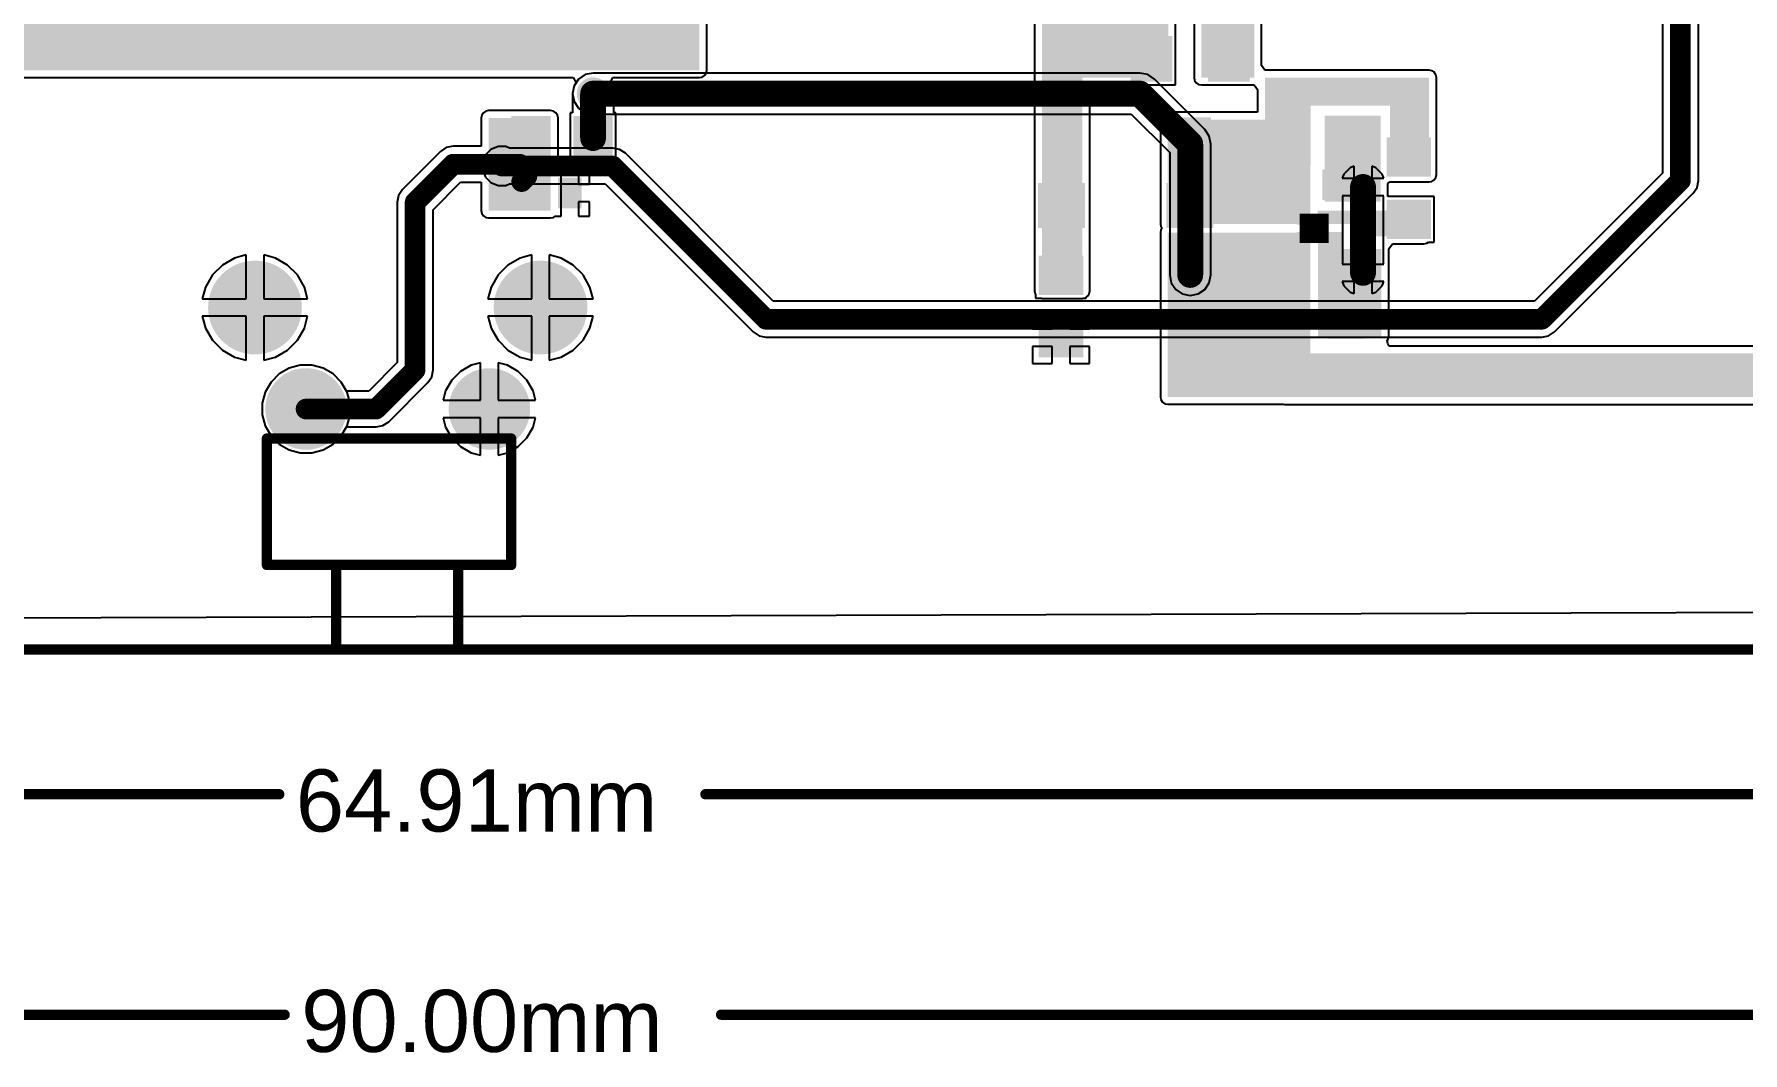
# Model space of a CAD drawing. Header units: millimetres. Extents: x -0.2 to 3.71, y -0.88 to 2.79.
# Drawn here: x 1.106 to 2.757, y -0.882 to 0.102 of the extents above; entities that cross this region are included whole.
import ezdxf

# ---------------------------------------------------------------- set-up
doc = ezdxf.new("R2010")
doc.units = ezdxf.units.MM
doc.header["$MEASUREMENT"] = 0
for name, color, linetype in [('BottomLayer', 5, 'Continuous'), ('BottomPaste', 16, 'Continuous'), ('BottomSolder', 6, 'Continuous'), ('Mechanical1', 6, 'Continuous'), ('Mechanical2', 216, 'Continuous'), ('MultiLayer', 9, 'Continuous'), ('PadHoleLayer', 156, 'Continuous'), ('TopLayer', 1, 'Continuous'), ('TopSolder', 216, 'Continuous'), ('ViaHoleLayer', 16, 'Continuous')]:
    doc.layers.add(name, color=color, linetype=linetype)
doc.styles.add('Arial', font='', dxfattribs={"height": 0.2})
doc.styles.get('Arial').set_extended_font_data('Arial')

# ---------------------------------------------------------------- blocks, each defined once
blk = doc.blocks.new('1825027_8_B_2')
at = {"layer": 'BottomLayer'}
h = blk.add_hatch(color=5, dxfattribs=at)
edge = h.paths.add_edge_path()
edge.add_arc((-0.0886, 0.049), 0.0354, 0, 360)
h = blk.add_hatch(color=5, dxfattribs=at)
edge = h.paths.add_edge_path()
edge.add_arc((0.0886, 0.049), 0.0354, 0, 360)
h = blk.add_hatch(color=5, dxfattribs=at)
edge = h.paths.add_edge_path()
edge.add_arc((-0.138, -0.049), 0.0413, 0, 360)
h = blk.add_hatch(color=5, dxfattribs=at)
edge = h.paths.add_edge_path()
edge.add_arc((0.138, -0.049), 0.0413, 0, 360)
at = {"layer": 'BottomSolder'}
h = blk.add_hatch(color=6, dxfattribs=at)
edge = h.paths.add_edge_path()
edge.add_arc((-0.0886, 0.049), 0.0394, 0, 360)
h = blk.add_hatch(color=6, dxfattribs=at)
edge = h.paths.add_edge_path()
edge.add_arc((0.0886, 0.049), 0.0394, 0, 360)
h = blk.add_hatch(color=6, dxfattribs=at)
edge = h.paths.add_edge_path()
edge.add_arc((-0.138, -0.049), 0.0453, 0, 360)
h = blk.add_hatch(color=6, dxfattribs=at)
edge = h.paths.add_edge_path()
edge.add_arc((0.138, -0.049), 0.0453, 0, 360)
at = {"layer": 'MultiLayer'}
h = blk.add_hatch(color=9, dxfattribs=at)
edge = h.paths.add_edge_path()
edge.add_arc((-0.0886, 0.049), 0.0354, 0, 360)
h = blk.add_hatch(color=9, dxfattribs=at)
edge = h.paths.add_edge_path()
edge.add_arc((0.0886, 0.049), 0.0354, 0, 360)
h = blk.add_hatch(color=9, dxfattribs=at)
edge = h.paths.add_edge_path()
edge.add_arc((-0.138, -0.049), 0.0413, 0, 360)
h = blk.add_hatch(color=9, dxfattribs=at)
edge = h.paths.add_edge_path()
edge.add_arc((0.138, -0.049), 0.0413, 0, 360)
at = {"layer": 'PadHoleLayer'}
h = blk.add_hatch(color=156, dxfattribs=at)
edge = h.paths.add_edge_path()
edge.add_arc((-0.0886, 0.049), 0.0217, 0, 360)
h = blk.add_hatch(color=156, dxfattribs=at)
edge = h.paths.add_edge_path()
edge.add_arc((0.0886, 0.049), 0.0217, 0, 360)
h = blk.add_hatch(color=156, dxfattribs=at)
edge = h.paths.add_edge_path()
edge.add_arc((-0.138, -0.049), 0.0256, 0, 360)
h = blk.add_hatch(color=156, dxfattribs=at)
edge = h.paths.add_edge_path()
edge.add_arc((0.138, -0.049), 0.0256, 0, 360)
at = {"layer": 'TopLayer'}
h = blk.add_hatch(color=1, dxfattribs=at)
edge = h.paths.add_edge_path()
edge.add_arc((-0.0886, 0.049), 0.0354, 0, 360)
h = blk.add_hatch(color=1, dxfattribs=at)
edge = h.paths.add_edge_path()
edge.add_arc((0.0886, 0.049), 0.0354, 0, 360)
h = blk.add_hatch(color=1, dxfattribs=at)
edge = h.paths.add_edge_path()
edge.add_arc((-0.138, -0.049), 0.0413, 0, 360)
h = blk.add_hatch(color=1, dxfattribs=at)
edge = h.paths.add_edge_path()
edge.add_arc((0.138, -0.049), 0.0413, 0, 360)
at = {"layer": 'TopSolder'}
h = blk.add_hatch(color=216, dxfattribs=at)
edge = h.paths.add_edge_path()
edge.add_arc((-0.0886, 0.049), 0.0394, 0, 360)
h = blk.add_hatch(color=216, dxfattribs=at)
edge = h.paths.add_edge_path()
edge.add_arc((0.0886, 0.049), 0.0394, 0, 360)
h = blk.add_hatch(color=216, dxfattribs=at)
edge = h.paths.add_edge_path()
edge.add_arc((-0.138, -0.049), 0.0453, 0, 360)
h = blk.add_hatch(color=216, dxfattribs=at)
edge = h.paths.add_edge_path()
edge.add_arc((0.138, -0.049), 0.0453, 0, 360)
blk = doc.blocks.new('C___0402_B_3')
at = {"layer": 'BottomLayer'}
for points in [[(-0.0095, 0.0125), (-0.0095, -0.0125), (-0.0275, -0.0125), (-0.0275, 0.0125)], [(0.0275, 0.0125), (0.0275, -0.0125), (0.0095, -0.0125), (0.0095, 0.0125)]]:
    blk.add_hatch(color=5, dxfattribs=at).paths.add_polyline_path(points)
at = {"layer": 'BottomPaste'}
for points in [[(-0.0095, 0.0125), (-0.0095, -0.0125), (-0.0275, -0.0125), (-0.0275, 0.0125)], [(0.0275, 0.0125), (0.0275, -0.0125), (0.0095, -0.0125), (0.0095, 0.0125)]]:
    blk.add_hatch(color=16, dxfattribs=at).paths.add_polyline_path(points)
at = {"layer": 'BottomSolder'}
for points in [[(-0.0071, 0.0149), (-0.0071, -0.0149), (-0.0299, -0.0149), (-0.0299, 0.0149)], [(0.0299, 0.0149), (0.0299, -0.0149), (0.0071, -0.0149), (0.0071, 0.0149)]]:
    blk.add_hatch(color=6, dxfattribs=at).paths.add_polyline_path(points)
blk = doc.blocks.new('4_WCSP__0_63_0_63__B_10')
at = {"layer": 'BottomLayer'}
for points in [[(-0.0108, 0.0094), (-0.0043, 0.0094), (-0.0043, 0.003), (-0.0108, 0.003)], [(0.003, 0.0094), (0.0094, 0.0094), (0.0094, 0.003), (0.003, 0.003)], [(-0.0108, -0.0043), (-0.0043, -0.0043), (-0.0043, -0.0108), (-0.0108, -0.0108)], [(0.003, -0.0043), (0.0094, -0.0043), (0.0094, -0.0108), (0.003, -0.0108)]]:
    blk.add_hatch(color=5, dxfattribs=at).paths.add_polyline_path(points)
at = {"layer": 'BottomPaste'}
for points in [[(-0.0108, 0.0094), (-0.0043, 0.0094), (-0.0043, 0.003), (-0.0108, 0.003)], [(0.003, 0.0094), (0.0094, 0.0094), (0.0094, 0.003), (0.003, 0.003)], [(-0.0108, -0.0043), (-0.0043, -0.0043), (-0.0043, -0.0108), (-0.0108, -0.0108)], [(0.003, -0.0043), (0.0094, -0.0043), (0.0094, -0.0108), (0.003, -0.0108)]]:
    blk.add_hatch(color=16, dxfattribs=at).paths.add_polyline_path(points)
at = {"layer": 'BottomSolder'}
for points in [[(-0.0148, 0.0134), (-0.0003, 0.0134), (-0.0003, -0.001), (-0.0148, -0.001)], [(-0.001, 0.0134), (0.0134, 0.0134), (0.0134, -0.001), (-0.001, -0.001)], [(-0.0148, -0.0003), (-0.0003, -0.0003), (-0.0003, -0.0148), (-0.0148, -0.0148)], [(-0.001, -0.0003), (0.0134, -0.0003), (0.0134, -0.0148), (-0.001, -0.0148)]]:
    blk.add_hatch(color=6, dxfattribs=at).paths.add_polyline_path(points)
blk = doc.blocks.new('RES_0603_B_15')
at = {"layer": 'BottomLayer'}
for points in [[(-0.045, -0.0175), (-0.045, 0.0175), (-0.015, 0.0175), (-0.015, -0.0175)], [(0.015, -0.0175), (0.015, 0.0175), (0.045, 0.0175), (0.045, -0.0175)]]:
    blk.add_hatch(color=5, dxfattribs=at).paths.add_polyline_path(points)
at = {"layer": 'BottomPaste'}
for points in [[(-0.045, -0.0175), (-0.045, 0.0175), (-0.015, 0.0175), (-0.015, -0.0175)], [(0.015, -0.0175), (0.015, 0.0175), (0.045, 0.0175), (0.045, -0.0175)]]:
    blk.add_hatch(color=16, dxfattribs=at).paths.add_polyline_path(points)
at = {"layer": 'BottomSolder'}
for points in [[(-0.049, -0.0215), (-0.049, 0.0215), (-0.011, 0.0215), (-0.011, -0.0215)], [(0.011, -0.0215), (0.011, 0.0215), (0.049, 0.0215), (0.049, -0.0215)]]:
    blk.add_hatch(color=6, dxfattribs=at).paths.add_polyline_path(points)
blk = doc.blocks.new('R___0603_B_16')
at = {"layer": 'BottomLayer'}
for points in [[(-0.045, -0.0175), (-0.045, 0.0175), (-0.015, 0.0175), (-0.015, -0.0175)], [(0.015, -0.0175), (0.015, 0.0175), (0.045, 0.0175), (0.045, -0.0175)]]:
    blk.add_hatch(color=5, dxfattribs=at).paths.add_polyline_path(points)
at = {"layer": 'BottomPaste'}
for points in [[(-0.045, -0.0175), (-0.045, 0.0175), (-0.015, 0.0175), (-0.015, -0.0175)], [(0.015, -0.0175), (0.015, 0.0175), (0.045, 0.0175), (0.045, -0.0175)]]:
    blk.add_hatch(color=16, dxfattribs=at).paths.add_polyline_path(points)
at = {"layer": 'BottomSolder'}
for points in [[(-0.049, -0.0215), (-0.049, 0.0215), (-0.011, 0.0215), (-0.011, -0.0215)], [(0.011, -0.0215), (0.011, 0.0215), (0.049, 0.0215), (0.049, -0.0215)]]:
    blk.add_hatch(color=6, dxfattribs=at).paths.add_polyline_path(points)
blk = doc.blocks.new('R___0603_B_20')
at = {"layer": 'BottomLayer'}
for points in [[(-0.045, -0.0175), (-0.045, 0.0175), (-0.015, 0.0175), (-0.015, -0.0175)], [(0.015, -0.0175), (0.015, 0.0175), (0.045, 0.0175), (0.045, -0.0175)]]:
    blk.add_hatch(color=5, dxfattribs=at).paths.add_polyline_path(points)
at = {"layer": 'BottomPaste'}
for points in [[(-0.045, -0.0175), (-0.045, 0.0175), (-0.015, 0.0175), (-0.015, -0.0175)], [(0.015, -0.0175), (0.015, 0.0175), (0.045, 0.0175), (0.045, -0.0175)]]:
    blk.add_hatch(color=16, dxfattribs=at).paths.add_polyline_path(points)
at = {"layer": 'BottomSolder'}
for points in [[(-0.049, -0.0215), (-0.049, 0.0215), (-0.011, 0.0215), (-0.011, -0.0215)], [(0.011, -0.0215), (0.011, 0.0215), (0.049, 0.0215), (0.049, -0.0215)]]:
    blk.add_hatch(color=6, dxfattribs=at).paths.add_polyline_path(points)
blk = doc.blocks.new('SOT_23_B_26')
at = {"layer": 'BottomLayer'}
for points in [[(-0.0535, 0.0575), (-0.0213, 0.0575), (-0.0213, 0.0213), (-0.0535, 0.0213)], [(0.0213, 0.0575), (0.0535, 0.0575), (0.0535, 0.0213), (0.0213, 0.0213)], [(-0.0161, -0.0213), (0.0161, -0.0213), (0.0161, -0.0575), (-0.0161, -0.0575)]]:
    blk.add_hatch(color=5, dxfattribs=at).paths.add_polyline_path(points)
at = {"layer": 'BottomPaste'}
for points in [[(-0.0535, 0.0575), (-0.0213, 0.0575), (-0.0213, 0.0213), (-0.0535, 0.0213)], [(0.0213, 0.0575), (0.0535, 0.0575), (0.0535, 0.0213), (0.0213, 0.0213)], [(-0.0161, -0.0213), (0.0161, -0.0213), (0.0161, -0.0575), (-0.0161, -0.0575)]]:
    blk.add_hatch(color=16, dxfattribs=at).paths.add_polyline_path(points)
at = {"layer": 'BottomSolder'}
for points in [[(-0.0575, 0.0615), (-0.0173, 0.0615), (-0.0173, 0.0173), (-0.0575, 0.0173)], [(0.0173, 0.0615), (0.0575, 0.0615), (0.0575, 0.0173), (0.0173, 0.0173)], [(-0.0201, -0.0173), (0.0201, -0.0173), (0.0201, -0.0615), (-0.0201, -0.0615)]]:
    blk.add_hatch(color=6, dxfattribs=at).paths.add_polyline_path(points)
blk = doc.blocks.new('SOD_123_B_40')
at = {"layer": 'BottomLayer'}
for points in [[(-0.0807, -0.0177), (-0.0807, 0.0177), (-0.0433, 0.0177), (-0.0433, -0.0177)], [(0.0433, -0.0177), (0.0433, 0.0177), (0.0807, 0.0177), (0.0807, -0.0177)]]:
    blk.add_hatch(color=5, dxfattribs=at).paths.add_polyline_path(points)
at = {"layer": 'BottomPaste'}
for points in [[(-0.0807, -0.0177), (-0.0807, 0.0177), (-0.0433, 0.0177), (-0.0433, -0.0177)], [(0.0433, -0.0177), (0.0433, 0.0177), (0.0807, 0.0177), (0.0807, -0.0177)]]:
    blk.add_hatch(color=16, dxfattribs=at).paths.add_polyline_path(points)
at = {"layer": 'BottomSolder'}
for points in [[(-0.0847, -0.0217), (-0.0847, 0.0217), (-0.0393, 0.0217), (-0.0393, -0.0217)], [(0.0393, -0.0217), (0.0393, 0.0217), (0.0847, 0.0217), (0.0847, -0.0217)]]:
    blk.add_hatch(color=6, dxfattribs=at).paths.add_polyline_path(points)
blk = doc.blocks.new('C___0603_B_49')
at = {"layer": 'BottomLayer'}
for points in [[(-0.045, -0.0175), (-0.045, 0.0175), (-0.015, 0.0175), (-0.015, -0.0175)], [(0.015, -0.0175), (0.015, 0.0175), (0.045, 0.0175), (0.045, -0.0175)]]:
    blk.add_hatch(color=5, dxfattribs=at).paths.add_polyline_path(points)
at = {"layer": 'BottomPaste'}
for points in [[(-0.045, -0.0175), (-0.045, 0.0175), (-0.015, 0.0175), (-0.015, -0.0175)], [(0.015, -0.0175), (0.015, 0.0175), (0.045, 0.0175), (0.045, -0.0175)]]:
    blk.add_hatch(color=16, dxfattribs=at).paths.add_polyline_path(points)
at = {"layer": 'BottomSolder'}
for points in [[(-0.0474, -0.0199), (-0.0474, 0.0199), (-0.0126, 0.0199), (-0.0126, -0.0199)], [(0.0126, -0.0199), (0.0126, 0.0199), (0.0474, 0.0199), (0.0474, -0.0199)]]:
    blk.add_hatch(color=6, dxfattribs=at).paths.add_polyline_path(points)
blk = doc.blocks.new('C___0402_B_50')
at = {"layer": 'BottomLayer'}
for points in [[(-0.0095, 0.0125), (-0.0095, -0.0125), (-0.0275, -0.0125), (-0.0275, 0.0125)], [(0.0275, 0.0125), (0.0275, -0.0125), (0.0095, -0.0125), (0.0095, 0.0125)]]:
    blk.add_hatch(color=5, dxfattribs=at).paths.add_polyline_path(points)
at = {"layer": 'BottomPaste'}
for points in [[(-0.0095, 0.0125), (-0.0095, -0.0125), (-0.0275, -0.0125), (-0.0275, 0.0125)], [(0.0275, 0.0125), (0.0275, -0.0125), (0.0095, -0.0125), (0.0095, 0.0125)]]:
    blk.add_hatch(color=16, dxfattribs=at).paths.add_polyline_path(points)
at = {"layer": 'BottomSolder'}
for points in [[(-0.0071, 0.0149), (-0.0071, -0.0149), (-0.0299, -0.0149), (-0.0299, 0.0149)], [(0.0299, 0.0149), (0.0299, -0.0149), (0.0071, -0.0149), (0.0071, 0.0149)]]:
    blk.add_hatch(color=6, dxfattribs=at).paths.add_polyline_path(points)
blk = doc.blocks.new('C___0402_B_54')
at = {"layer": 'BottomLayer'}
for points in [[(-0.0095, 0.0125), (-0.0095, -0.0125), (-0.0275, -0.0125), (-0.0275, 0.0125)], [(0.0275, 0.0125), (0.0275, -0.0125), (0.0095, -0.0125), (0.0095, 0.0125)]]:
    blk.add_hatch(color=5, dxfattribs=at).paths.add_polyline_path(points)
at = {"layer": 'BottomPaste'}
for points in [[(-0.0095, 0.0125), (-0.0095, -0.0125), (-0.0275, -0.0125), (-0.0275, 0.0125)], [(0.0275, 0.0125), (0.0275, -0.0125), (0.0095, -0.0125), (0.0095, 0.0125)]]:
    blk.add_hatch(color=16, dxfattribs=at).paths.add_polyline_path(points)
at = {"layer": 'BottomSolder'}
for points in [[(-0.0071, 0.0149), (-0.0071, -0.0149), (-0.0299, -0.0149), (-0.0299, 0.0149)], [(0.0299, 0.0149), (0.0299, -0.0149), (0.0071, -0.0149), (0.0071, 0.0149)]]:
    blk.add_hatch(color=6, dxfattribs=at).paths.add_polyline_path(points)
blk = doc.blocks.new('C___0603_B_55')
at = {"layer": 'BottomLayer'}
for points in [[(-0.045, -0.0175), (-0.045, 0.0175), (-0.015, 0.0175), (-0.015, -0.0175)], [(0.015, -0.0175), (0.015, 0.0175), (0.045, 0.0175), (0.045, -0.0175)]]:
    blk.add_hatch(color=5, dxfattribs=at).paths.add_polyline_path(points)
at = {"layer": 'BottomPaste'}
for points in [[(-0.045, -0.0175), (-0.045, 0.0175), (-0.015, 0.0175), (-0.015, -0.0175)], [(0.015, -0.0175), (0.015, 0.0175), (0.045, 0.0175), (0.045, -0.0175)]]:
    blk.add_hatch(color=16, dxfattribs=at).paths.add_polyline_path(points)
at = {"layer": 'BottomSolder'}
for points in [[(-0.0474, -0.0199), (-0.0474, 0.0199), (-0.0126, 0.0199), (-0.0126, -0.0199)], [(0.0126, -0.0199), (0.0126, 0.0199), (0.0474, 0.0199), (0.0474, -0.0199)]]:
    blk.add_hatch(color=6, dxfattribs=at).paths.add_polyline_path(points)

msp = doc.modelspace()

# ---------------------------------------------------------------- hatches: boundary and pattern name
at = {"layer": 'BottomLayer'}
for points in [[(2.234, 0.0605), (2.285, 0.0605), (2.285, 1.035), (2.234, 1.035)], [(1.0387, 0.0676), (1.7488, 0.0676), (1.7488, 0.2593), (1.0387, 0.2593)], [(2.08, 0.0605), (2.2019, 0.0605), (2.2019, 0.2593), (2.08, 0.2593)], [(2.08, -0.1457), (2.119, -0.1457), (2.119, 0.1616), (2.08, 0.1616)], [(2.3395, 0.0605), (2.2954, 0.0605), (2.2954, -0.024), (2.3395, -0.024)], [(2.454, 0.0332), (2.454, 0.0605), (2.3137, 0.0605), (2.3137, 0.0332)], [(2.4162, -0.0332), (2.454, -0.0332), (2.454, 0.0513), (2.4162, 0.0513)], [(1.545, -0.068), (1.605, -0.068), (1.605, 0.0215), (1.545, 0.0215)], [(2.2015, -0.0809), (2.3346, -0.0809), (2.3346, 0.0198), (2.2015, 0.0198)], [(2.2015, -0.0808), (2.2954, -0.0808), (2.2954, 0.019), (2.2015, 0.019)], [(2.2015, -0.0182), (2.3254, -0.0182), (2.3254, 0.018), (2.2015, 0.018)], [(2.204, -0.0808), (2.2954, -0.0808), (2.2954, 0.019), (2.204, 0.019)], [(2.3264, -0.0815), (2.3393, -0.0815), (2.3393, 0.0238), (2.3264, 0.0238)], [(2.3531, -0.0595), (2.4071, -0.0595), (2.4071, 0.0238), (2.3531, 0.0238)], [(2.4472, -0.0811), (2.4472, -0.0682), (2.3464, -0.0682), (2.3464, -0.0811)], [(2.449, -0.093), (2.449, -0.0703), (2.3886, -0.0703), (2.3886, -0.093)], [(2.2015, -0.248), (2.3346, -0.248), (2.3346, -0.0893), (2.2015, -0.0893)], [(2.3264, -0.248), (2.3393, -0.248), (2.3393, -0.0887), (2.3264, -0.0887)], [(2.3711, -0.0887), (2.3466, -0.0887), (2.3466, -0.1895), (2.3711, -0.1895)], [(2.408, -0.105), (2.3702, -0.105), (2.3702, -0.1895), (2.408, -0.1895)], [(2.3145, -0.2483), (2.918, -0.2483), (2.918, -0.206), (2.3145, -0.206)]]:
    msp.add_hatch(color=5, dxfattribs=at).paths.add_polyline_path(points)
h = msp.add_hatch(color=5, dxfattribs=at)
edge = h.paths.add_edge_path()
edge.add_arc((1.646, 0.045), 0.0118, 0, 360)
h = msp.add_hatch(color=5, dxfattribs=at)
edge = h.paths.add_edge_path()
edge.add_arc((1.558, -0.025), 0.0118, 0, 360)
h = msp.add_hatch(color=5, dxfattribs=at)
edge = h.paths.add_edge_path()
edge.add_arc((2.3902, -0.0452), 0.0118, 0, 360)
h = msp.add_hatch(color=5, dxfattribs=at)
edge = h.paths.add_edge_path()
edge.add_arc((2.2232, -0.1302), 0.0118, 0, 360)
h = msp.add_hatch(color=5, dxfattribs=at)
edge = h.paths.add_edge_path()
edge.add_arc((2.3902, -0.1282), 0.0118, 0, 360)
at = {"layer": 'BottomSolder'}
h = msp.add_hatch(color=6, dxfattribs=at)
edge = h.paths.add_edge_path()
edge.add_arc((1.646, 0.045), 0.0158, 0, 360)
h = msp.add_hatch(color=6, dxfattribs=at)
edge = h.paths.add_edge_path()
edge.add_arc((1.558, -0.025), 0.0158, 0, 360)
h = msp.add_hatch(color=6, dxfattribs=at)
edge = h.paths.add_edge_path()
edge.add_arc((2.3902, -0.0452), 0.0158, 0, 360)
h = msp.add_hatch(color=6, dxfattribs=at)
edge = h.paths.add_edge_path()
edge.add_arc((2.2232, -0.1302), 0.0158, 0, 360)
h = msp.add_hatch(color=6, dxfattribs=at)
edge = h.paths.add_edge_path()
edge.add_arc((2.3902, -0.1282), 0.0158, 0, 360)
at = {"layer": 'TopLayer'}
h = msp.add_hatch(color=1, dxfattribs=at)
edge = h.paths.add_edge_path()
edge.add_arc((1.646, 0.045), 0.0118, 0, 360)
h = msp.add_hatch(color=1, dxfattribs=at)
edge = h.paths.add_edge_path()
edge.add_arc((1.558, -0.025), 0.0118, 0, 360)
h = msp.add_hatch(color=1, dxfattribs=at)
edge = h.paths.add_edge_path()
edge.add_arc((2.3902, -0.0452), 0.0118, 0, 360)
h = msp.add_hatch(color=1, dxfattribs=at)
edge = h.paths.add_edge_path()
edge.add_arc((2.2232, -0.1302), 0.0118, 0, 360)
h = msp.add_hatch(color=1, dxfattribs=at)
edge = h.paths.add_edge_path()
edge.add_arc((2.3902, -0.1282), 0.0118, 0, 360)
at = {"layer": 'TopSolder'}
h = msp.add_hatch(color=216, dxfattribs=at)
edge = h.paths.add_edge_path()
edge.add_arc((1.646, 0.045), 0.0158, 0, 360)
h = msp.add_hatch(color=216, dxfattribs=at)
edge = h.paths.add_edge_path()
edge.add_arc((1.558, -0.025), 0.0158, 0, 360)
h = msp.add_hatch(color=216, dxfattribs=at)
edge = h.paths.add_edge_path()
edge.add_arc((2.3902, -0.0452), 0.0158, 0, 360)
h = msp.add_hatch(color=216, dxfattribs=at)
edge = h.paths.add_edge_path()
edge.add_arc((2.2232, -0.1302), 0.0158, 0, 360)
h = msp.add_hatch(color=216, dxfattribs=at)
edge = h.paths.add_edge_path()
edge.add_arc((2.3902, -0.1282), 0.0158, 0, 360)
at = {"layer": 'ViaHoleLayer'}
h = msp.add_hatch(color=16, dxfattribs=at)
edge = h.paths.add_edge_path()
edge.add_arc((1.646, 0.045), 0.00591, 0, 360)
h = msp.add_hatch(color=16, dxfattribs=at)
edge = h.paths.add_edge_path()
edge.add_arc((1.558, -0.025), 0.00591, 0, 360)
h = msp.add_hatch(color=16, dxfattribs=at)
edge = h.paths.add_edge_path()
edge.add_arc((2.3902, -0.0452), 0.00591, 0, 360)
h = msp.add_hatch(color=16, dxfattribs=at)
edge = h.paths.add_edge_path()
edge.add_arc((2.2232, -0.1302), 0.00591, 0, 360)
h = msp.add_hatch(color=16, dxfattribs=at)
edge = h.paths.add_edge_path()
edge.add_arc((2.3902, -0.1282), 0.00591, 0, 360)

# ---------------------------------------------------------------- linework, layer by layer
at = {"layer": 'BottomLayer'}
for p, q in [((2.2269, 0.981), (2.2269, 0.0605)), ((2.2921, 0.0721), (2.2921, 0.5089)), ((2.209, 0.0605), (2.209, 0.167)), ((1.7559, 0.0676), (1.7559, 0.1619)), ((2.0728, 0.1619), (2.0728, 0.0605)), ((1.7554, 0.0649), (1.7559, 0.0676)), ((2.2954, 0.0676), (2.2921, 0.0721)), ((2.3136, 0.0676), (2.2954, 0.0676)), ((2.3137, 0.0676), (2.3136, 0.0676)), ((2.454, 0.0676), (2.3137, 0.0676)), ((2.4567, 0.0671), (2.454, 0.0676)), ((2.459, 0.0656), (2.4567, 0.0671)), ((1.0387, 0.0605), (1.6269, 0.0605)), ((1.6276, 0.0526), (1.6261, 0.045)), ((1.6269, 0.0605), (1.6296, 0.0555)), ((1.6296, 0.0555), (1.6276, 0.0526)), ((1.6624, 0.0555), (1.6651, 0.0605)), ((1.6644, 0.0526), (1.6624, 0.0555)), ((1.6659, 0.045), (1.6644, 0.0526)), ((1.6651, 0.0605), (1.7488, 0.0605)), ((1.7488, 0.0605), (1.7515, 0.061)), ((1.7515, 0.061), (1.7538, 0.0626)), ((1.7538, 0.0626), (1.7554, 0.0649)), ((2.0728, 0.0605), (2.0728, -0.1457)), ((2.1261, -0.1457), (2.1261, 0.0534)), ((2.1261, 0.0534), (2.2019, 0.0534)), ((2.2019, 0.0534), (2.2026, 0.0535)), ((2.2026, 0.0535), (2.2089, 0.0535)), ((2.2089, 0.0598), (2.209, 0.0605)), ((2.2089, 0.0535), (2.2089, 0.0598)), ((2.2269, 0.0605), (2.2274, 0.0578)), ((2.2274, 0.0578), (2.229, 0.0555)), ((2.229, 0.0555), (2.2313, 0.0539)), ((2.2313, 0.0539), (2.234, 0.0534)), ((2.234, 0.0534), (2.285, 0.0534)), ((2.285, 0.0534), (2.2882, 0.0489)), ((2.4606, 0.0632), (2.459, 0.0656)), ((2.4611, 0.0605), (2.4606, 0.0632)), ((2.4611, 0.0513), (2.4611, 0.0605)), ((2.4611, -0.0332), (2.4611, 0.0513)), ((1.6261, 0.045), (1.6261, 0.0265)), ((1.6659, 0.0265), (1.6659, 0.045)), ((2.2882, 0.0489), (2.2882, 0.027)), ((1.5384, 0.0242), (1.5379, 0.0215)), ((1.5379, 0.0215), (1.5379, -0.0059)), ((1.54, 0.0265), (1.5384, 0.0242)), ((1.5423, 0.0281), (1.54, 0.0265)), ((1.545, 0.0286), (1.5423, 0.0281)), ((1.605, 0.0286), (1.545, 0.0286)), ((1.6077, 0.0281), (1.605, 0.0286)), ((1.61, 0.0265), (1.6077, 0.0281)), ((1.6116, 0.0242), (1.61, 0.0265)), ((1.6121, 0.0215), (1.6116, 0.0242)), ((1.6121, -0.0285), (1.6121, 0.0215)), ((1.6261, 0.0265), (1.624, 0.0265)), ((1.624, 0.0265), (1.624, -0.0225)), ((1.668, 0.0265), (1.6659, 0.0265)), ((1.668, -0.0225), (1.668, 0.0265)), ((2.1949, 0.0226), (2.1943, 0.0198)), ((2.1943, 0.0198), (2.1943, -0.0809)), ((2.1964, 0.0249), (2.1949, 0.0226)), ((2.1987, 0.0264), (2.1964, 0.0249)), ((2.2015, 0.027), (2.1987, 0.0264)), ((2.2882, 0.027), (2.2015, 0.027)), ((1.4985, -0.011), (1.4617, -0.0477)), ((1.5041, -0.0072), (1.4985, -0.011)), ((1.4985, -0.011), (1.4985, -0.011)), ((1.5108, -0.0059), (1.5041, -0.0072)), ((1.5379, -0.0059), (1.5108, -0.0059)), ((1.615, -0.0285), (1.6121, -0.0285)), ((1.615, -0.051), (1.615, -0.0285)), ((1.624, -0.0225), (1.668, -0.0225)), ((1.6425, -0.0285), (1.632, -0.0285)), ((1.632, -0.0285), (1.632, -0.0425)), ((1.6425, -0.0425), (1.6425, -0.0285)), ((1.4617, -0.0477), (1.458, -0.0534)), ((1.4913, -0.0672), (1.5179, -0.0406)), ((1.5179, -0.0406), (1.5379, -0.0406)), ((1.5379, -0.0406), (1.5379, -0.068)), ((1.632, -0.0425), (1.6425, -0.0425)), ((2.4142, -0.0419), (2.4162, -0.0404)), ((2.4142, -0.0544), (2.4142, -0.0419)), ((2.4162, -0.0404), (2.454, -0.0404)), ((2.454, -0.0404), (2.4567, -0.0398)), ((2.4567, -0.0398), (2.4589, -0.0384)), ((2.4589, -0.0384), (2.459, -0.0384)), ((2.459, -0.0383), (2.4606, -0.036)), ((2.459, -0.0384), (2.459, -0.0383)), ((2.459, -0.0383), (2.459, -0.0383)), ((2.4606, -0.036), (2.4611, -0.0332)), ((1.458, -0.0534), (1.4567, -0.06)), ((1.4567, -0.06), (1.4567, -0.2148)), ((1.615, -0.0735), (1.615, -0.051)), ((1.6425, -0.0595), (1.632, -0.0595)), ((1.632, -0.0595), (1.632, -0.0735)), ((1.6425, -0.0735), (1.6425, -0.0595)), ((2.459, -0.0544), (2.4142, -0.0544)), ((2.459, -0.0984), (2.459, -0.0544)), ((1.4913, -0.222), (1.4913, -0.0672)), ((1.5379, -0.068), (1.5384, -0.0707)), ((1.5384, -0.0707), (1.54, -0.073)), ((1.54, -0.073), (1.5423, -0.0746)), ((1.5423, -0.0746), (1.545, -0.0751)), ((1.545, -0.0751), (1.605, -0.0751)), ((1.605, -0.0751), (1.6077, -0.0746)), ((1.6077, -0.0746), (1.6094, -0.0735)), ((1.6094, -0.0735), (1.615, -0.0735)), ((1.632, -0.0735), (1.6425, -0.0735)), ((2.1943, -0.0809), (2.1949, -0.0836)), ((2.1949, -0.0866), (2.1943, -0.0893)), ((2.1943, -0.0893), (2.1943, -0.248)), ((2.1949, -0.0836), (2.1959, -0.0851)), ((2.1959, -0.0851), (2.1949, -0.0866)), ((2.4517, -0.0996), (2.4536, -0.0984)), ((2.4536, -0.0984), (2.459, -0.0984)), ((1.2994, -0.1139), (1.2877, -0.1207)), ((1.3107, -0.1109), (1.2994, -0.1139)), ((1.3107, -0.1532), (1.3107, -0.1109)), ((1.339, -0.1139), (1.3277, -0.1109)), ((1.3277, -0.1109), (1.3277, -0.1532)), ((1.3507, -0.1207), (1.339, -0.1139)), ((1.5754, -0.1139), (1.5637, -0.1207)), ((1.5867, -0.1109), (1.5754, -0.1139)), ((1.5867, -0.1532), (1.5867, -0.1109)), ((1.615, -0.1139), (1.6037, -0.1109)), ((1.6037, -0.1109), (1.6037, -0.1532)), ((1.6267, -0.1207), (1.615, -0.1139)), ((2.4151, -0.105), (2.4187, -0.1001)), ((2.4151, -0.1895), (2.4151, -0.105)), ((2.4187, -0.1001), (2.449, -0.1001)), ((2.449, -0.1001), (2.4517, -0.0996)), ((1.2781, -0.1302), (1.2714, -0.1419)), ((1.2877, -0.1207), (1.2781, -0.1302)), ((1.3603, -0.1302), (1.3507, -0.1207)), ((1.3671, -0.1419), (1.3603, -0.1302)), ((1.5541, -0.1302), (1.5474, -0.1419)), ((1.5637, -0.1207), (1.5541, -0.1302)), ((1.6363, -0.1302), (1.6267, -0.1207)), ((1.643, -0.1419), (1.6363, -0.1302)), ((1.2714, -0.1419), (1.2683, -0.1532)), ((1.3701, -0.1532), (1.3671, -0.1419)), ((1.5474, -0.1419), (1.5443, -0.1532)), ((1.6461, -0.1532), (1.643, -0.1419)), ((2.0728, -0.1457), (2.0734, -0.1485)), ((2.0734, -0.1485), (2.0737, -0.1489)), ((2.124, -0.1508), (2.1256, -0.1485)), ((2.1256, -0.1485), (2.1261, -0.1457)), ((1.2683, -0.1532), (1.3107, -0.1532)), ((1.3277, -0.1532), (1.3701, -0.1532)), ((1.5443, -0.1532), (1.5867, -0.1532)), ((1.6037, -0.1532), (1.6461, -0.1532)), ((2.0737, -0.1489), (2.0737, -0.1527)), ((2.0737, -0.1527), (2.0793, -0.1527)), ((2.0793, -0.1527), (2.08, -0.1529)), ((2.08, -0.1529), (2.119, -0.1529)), ((2.119, -0.1529), (2.1197, -0.1527)), ((2.1197, -0.1527), (2.1227, -0.1527)), ((2.1227, -0.1517), (2.124, -0.1508)), ((2.1227, -0.1527), (2.1227, -0.1517)), ((1.3107, -0.1702), (1.2683, -0.1702)), ((1.2683, -0.1702), (1.2714, -0.1815)), ((1.2714, -0.1815), (1.2781, -0.1933)), ((1.3107, -0.2126), (1.3107, -0.1702)), ((1.3701, -0.1702), (1.3277, -0.1702)), ((1.3277, -0.1702), (1.3277, -0.2126)), ((1.3603, -0.1933), (1.3671, -0.1815)), ((1.3671, -0.1815), (1.3701, -0.1702)), ((1.5867, -0.1702), (1.5443, -0.1702)), ((1.5443, -0.1702), (1.5474, -0.1815)), ((1.5474, -0.1815), (1.5541, -0.1933)), ((1.5867, -0.2126), (1.5867, -0.1702)), ((1.6461, -0.1702), (1.6037, -0.1702)), ((1.6037, -0.1702), (1.6037, -0.2126)), ((1.6363, -0.1933), (1.643, -0.1815)), ((1.643, -0.1815), (1.6461, -0.1702)), ((2.0897, -0.1657), (2.0707, -0.1657)), ((2.0707, -0.1657), (2.0707, -0.1822)), ((2.0897, -0.1822), (2.0897, -0.1657)), ((2.1257, -0.1657), (2.1067, -0.1657)), ((2.1067, -0.1657), (2.1067, -0.1822)), ((2.1257, -0.1822), (2.1257, -0.1657)), ((1.2781, -0.1933), (1.2877, -0.2028)), ((1.3507, -0.2028), (1.3603, -0.1933)), ((1.5541, -0.1933), (1.5637, -0.2028)), ((1.6267, -0.2028), (1.6363, -0.1933)), ((2.0707, -0.1822), (2.0897, -0.1822)), ((2.1067, -0.1822), (2.1257, -0.1822)), ((2.4135, -0.1939), (2.4146, -0.1922)), ((2.4143, -0.1966), (2.4135, -0.1939)), ((2.4156, -0.1989), (2.4143, -0.1966)), ((2.4146, -0.1922), (2.4151, -0.1895)), ((1.2877, -0.2028), (1.2994, -0.2096)), ((1.2994, -0.2096), (1.3107, -0.2126)), ((1.3277, -0.2126), (1.339, -0.2096)), ((1.339, -0.2096), (1.3507, -0.2028)), ((1.5637, -0.2028), (1.5754, -0.2096)), ((1.5754, -0.2096), (1.5867, -0.2126)), ((1.6037, -0.2126), (1.615, -0.2096)), ((1.615, -0.2096), (1.6267, -0.2028)), ((2.0897, -0.1992), (2.0707, -0.1992)), ((2.0707, -0.1992), (2.0707, -0.2157)), ((2.0897, -0.2157), (2.0897, -0.1992)), ((2.1257, -0.1992), (2.1067, -0.1992)), ((2.1067, -0.1992), (2.1067, -0.2157)), ((2.1257, -0.2157), (2.1257, -0.1992)), ((2.918, -0.1989), (2.4156, -0.1989)), ((1.3426, -0.2258), (1.3347, -0.2337)), ((1.3522, -0.2202), (1.3426, -0.2258)), ((1.363, -0.2173), (1.3522, -0.2202)), ((1.3742, -0.2173), (1.363, -0.2173)), ((1.385, -0.2202), (1.3742, -0.2173)), ((1.3947, -0.2258), (1.385, -0.2202)), ((1.4026, -0.2337), (1.3947, -0.2258)), ((1.4567, -0.2148), (1.4291, -0.2424)), ((1.4863, -0.2343), (1.49, -0.2286)), ((1.49, -0.2286), (1.4913, -0.222)), ((1.5179, -0.2234), (1.5094, -0.2319)), ((1.5283, -0.2174), (1.5179, -0.2234)), ((1.5373, -0.215), (1.5283, -0.2174)), ((1.5373, -0.2513), (1.5373, -0.215)), ((1.5633, -0.2174), (1.5543, -0.215)), ((1.5543, -0.215), (1.5543, -0.2513)), ((1.5737, -0.2234), (1.5633, -0.2174)), ((1.5821, -0.2319), (1.5737, -0.2234)), ((2.0707, -0.2157), (2.0897, -0.2157)), ((2.1067, -0.2157), (2.1257, -0.2157)), ((1.3291, -0.2434), (1.3262, -0.2542)), ((1.3347, -0.2337), (1.3291, -0.2434)), ((1.4076, -0.2424), (1.4026, -0.2337)), ((1.4291, -0.2424), (1.4076, -0.2424)), ((1.4485, -0.272), (1.4863, -0.2343)), ((1.5035, -0.2422), (1.501, -0.2513)), ((1.5094, -0.2319), (1.5035, -0.2422)), ((1.5881, -0.2422), (1.5821, -0.2319)), ((1.5905, -0.2513), (1.5881, -0.2422)), ((1.3262, -0.2542), (1.3262, -0.2654)), ((1.501, -0.2513), (1.5373, -0.2513)), ((1.5543, -0.2513), (1.5905, -0.2513)), ((2.1943, -0.248), (2.1949, -0.2507)), ((2.1949, -0.2507), (2.1964, -0.253)), ((2.1964, -0.253), (2.1987, -0.2546)), ((2.1987, -0.2546), (2.2015, -0.2551)), ((2.2015, -0.2551), (2.313, -0.2551)), ((2.313, -0.2551), (2.3145, -0.2554)), ((2.3145, -0.2554), (2.918, -0.2554)), ((1.3262, -0.2654), (1.3291, -0.2761)), ((1.3291, -0.2761), (1.3347, -0.2858)), ((1.4026, -0.2858), (1.4076, -0.2771)), ((1.4076, -0.2771), (1.4362, -0.2771)), ((1.4362, -0.2771), (1.4429, -0.2758)), ((1.4429, -0.2758), (1.4485, -0.272)), ((1.5373, -0.2683), (1.501, -0.2683)), ((1.501, -0.2683), (1.5035, -0.2773)), ((1.5035, -0.2773), (1.5094, -0.2877)), ((1.5373, -0.3045), (1.5373, -0.2683)), ((1.5905, -0.2683), (1.5543, -0.2683)), ((1.5543, -0.2683), (1.5543, -0.3045)), ((1.5821, -0.2877), (1.5881, -0.2773)), ((1.5881, -0.2773), (1.5905, -0.2683)), ((1.3347, -0.2858), (1.3426, -0.2937)), ((1.3426, -0.2937), (1.3522, -0.2993)), ((1.385, -0.2993), (1.3947, -0.2937)), ((1.3947, -0.2937), (1.4026, -0.2858)), ((1.5094, -0.2877), (1.5179, -0.2961)), ((1.5179, -0.2961), (1.5283, -0.3021)), ((1.5633, -0.3021), (1.5737, -0.2961)), ((1.5737, -0.2961), (1.5821, -0.2877)), ((1.3522, -0.2993), (1.363, -0.3022)), ((1.363, -0.3022), (1.3742, -0.3022)), ((1.3742, -0.3022), (1.385, -0.2993)), ((1.5283, -0.3021), (1.5373, -0.3045)), ((1.5543, -0.3045), (1.5633, -0.3021)), ((2.8413, -0.4562), (0.3081, -0.4641))]:
    msp.add_line(p, q, dxfattribs=at)
for points, const_width in [([(1.646, 0.002), (1.646, 0.045)], 0.025), ([(1.474, -0.06), (1.5108, -0.0232)], 0.02), ([(1.5108, -0.0232), (1.558, -0.0232)], 0.02), ([(1.558, -0.0232), (1.575, -0.0232)], 0.02), ([(1.558, -0.025), (1.582, -0.025)], 0.02), ([(1.582, -0.035), (1.582, -0.025)], 0.02), ([(1.577, -0.04), (1.582, -0.035)], 0.02), ([(1.474, -0.222), (1.474, -0.06)], 0.02), ([(1.4362, -0.2598), (1.474, -0.222)], 0.02), ([(1.3686, -0.2598), (1.4362, -0.2598)], 0.02)]:
    msp.add_lwpolyline(points, dxfattribs=dict(at, const_width=const_width))
for points, const_width in [([(1.6398, 0.045, 1), (1.6522, 0.045, 1)], 0.0125), ([(1.6398, 0.002, 1), (1.6522, 0.002, 1)], 0.0125), ([(1.5057, -0.0232, 1), (1.5157, -0.0232, 1)], 0.01), ([(1.5057, -0.0232, 1), (1.5157, -0.0232, 1)], 0.01), ([(1.553, -0.0232, 1), (1.563, -0.0232, 1)], 0.01), ([(1.553, -0.0232, 1), (1.563, -0.0232, 1)], 0.01), ([(1.553, -0.025, 1), (1.563, -0.025, 1)], 0.01), ([(1.57, -0.0232, 1), (1.58, -0.0232, 1)], 0.01), ([(1.577, -0.025, 1), (1.587, -0.025, 1)], 0.01), ([(1.577, -0.025, 1), (1.587, -0.025, 1)], 0.01), ([(1.572, -0.04, 1), (1.582, -0.04, 1)], 0.01), ([(1.577, -0.035, 1), (1.587, -0.035, 1)], 0.01), ([(1.577, -0.035, 1), (1.587, -0.035, 1)], 0.01), ([(1.469, -0.06, 1), (1.479, -0.06, 1)], 0.01), ([(1.469, -0.06, 1), (1.479, -0.06, 1)], 0.01), ([(1.469, -0.222, 1), (1.479, -0.222, 1)], 0.01), ([(1.469, -0.222, 1), (1.479, -0.222, 1)], 0.01), ([(1.3636, -0.2598, 1), (1.3736, -0.2598, 1)], 0.01), ([(1.4312, -0.2598, 1), (1.4412, -0.2598, 1)], 0.01), ([(1.4312, -0.2598, 1), (1.4412, -0.2598, 1)], 0.01)]:
    msp.add_lwpolyline(points, format="xyb", close=True, dxfattribs=dict(at, const_width=const_width))
at = {"layer": 'Mechanical1', "const_width": 0.01}
for points in [[(1.3307, -0.4104), (1.3307, -0.2883)], [(1.3307, -0.2883), (1.5669, -0.2883)], [(1.5669, -0.4104), (1.5669, -0.2883)], [(1.3307, -0.4104), (1.5669, -0.4104)], [(1.3976, -0.4891), (1.3976, -0.4104)], [(1.3976, -0.4104), (1.5157, -0.4104)], [(1.5157, -0.4891), (1.5157, -0.4104)], [(1.3976, -0.4921), (1.5157, -0.4921)], [(0.287, -0.632), (1.3427, -0.632)], [(1.7546, -0.632), (2.8423, -0.632)], [(-0.1968, -0.845), (1.3479, -0.845)], [(1.7697, -0.845), (3.3465, -0.845)]]:
    msp.add_lwpolyline(points, dxfattribs=at)
at = {"layer": 'Mechanical1', "const_width": 0.005}
for points in [[(1.3282, -0.2883, 1), (1.3332, -0.2883, 1)], [(1.3282, -0.2883, 1), (1.3332, -0.2883, 1)], [(1.5644, -0.2883, 1), (1.5694, -0.2883, 1)], [(1.5644, -0.2883, 1), (1.5694, -0.2883, 1)], [(1.3282, -0.4104, 1), (1.3332, -0.4104, 1)], [(1.3282, -0.4104, 1), (1.3332, -0.4104, 1)], [(1.3951, -0.4104, 1), (1.4001, -0.4104, 1)], [(1.3951, -0.4104, 1), (1.4001, -0.4104, 1)], [(1.5132, -0.4104, 1), (1.5182, -0.4104, 1)], [(1.5132, -0.4104, 1), (1.5182, -0.4104, 1)], [(1.5644, -0.4104, 1), (1.5694, -0.4104, 1)], [(1.5644, -0.4104, 1), (1.5694, -0.4104, 1)], [(1.3951, -0.4891, 1), (1.4001, -0.4891, 1)], [(1.3951, -0.4921, 1), (1.4001, -0.4921, 1)], [(1.5132, -0.4891, 1), (1.5182, -0.4891, 1)], [(1.5132, -0.4921, 1), (1.5182, -0.4921, 1)], [(1.3402, -0.632, 1), (1.3452, -0.632, 1)], [(1.7521, -0.632, 1), (1.7571, -0.632, 1)], [(1.3454, -0.845, 1), (1.3504, -0.845, 1)], [(1.7672, -0.845, 1), (1.7722, -0.845, 1)]]:
    msp.add_lwpolyline(points, format="xyb", close=True, dxfattribs=at)
at = {"layer": 'Mechanical2', "const_width": 0.01}
for points in [[(0.3073, -0.4921), (2.8423, -0.4921)], [(1.3976, -0.4921), (1.5157, -0.4921)]]:
    msp.add_lwpolyline(points, dxfattribs=at)
at = {"layer": 'Mechanical2', "const_width": 0.005}
for points in [[(1.3951, -0.4921, 1), (1.4001, -0.4921, 1)], [(1.5132, -0.4921, 1), (1.5182, -0.4921, 1)]]:
    msp.add_lwpolyline(points, format="xyb", close=True, dxfattribs=at)
at = {"layer": 'TopLayer'}
for p, q in [((2.6797, 0.9457), (2.6797, -0.0318)), ((2.7143, -0.039), (2.7143, 0.9457)), ((1.6276, 0.0526), (1.6261, 0.045)), ((1.6319, 0.0591), (1.6276, 0.0526)), ((1.6384, 0.0634), (1.6319, 0.0591)), ((1.646, 0.0649), (1.6384, 0.0634)), ((2.1744, 0.0649), (1.646, 0.0649)), ((2.1821, 0.0634), (2.1744, 0.0649)), ((2.1885, 0.0591), (2.1821, 0.0634)), ((2.2372, 0.0103), (2.1885, 0.0591)), ((1.6261, 0.045), (1.6276, 0.0374)), ((1.6276, 0.0374), (1.6319, 0.0309)), ((1.6319, 0.0309), (1.6384, 0.0266)), ((1.6384, 0.0266), (1.646, 0.0251)), ((1.646, 0.0251), (2.1662, 0.0251)), ((2.1662, 0.0251), (2.2033, -0.0119)), ((2.2415, 0.0039), (2.2372, 0.0103)), ((2.243, -0.0037), (2.2415, 0.0039)), ((1.5421, -0.0143), (1.5392, -0.0213)), ((1.5473, -0.0091), (1.5421, -0.0143)), ((1.5543, -0.0062), (1.5473, -0.0091)), ((1.5617, -0.0062), (1.5543, -0.0062)), ((1.5653, -0.0077), (1.5617, -0.0062)), ((1.665, -0.0077), (1.5653, -0.0077)), ((1.6716, -0.009), (1.665, -0.0077)), ((1.6773, -0.0127), (1.6716, -0.009)), ((1.8202, -0.1557), (1.6773, -0.0127)), ((2.2033, -0.0119), (2.2033, -0.1302)), ((2.243, -0.1302), (2.243, -0.0037)), ((1.5392, -0.0213), (1.5392, -0.0287)), ((1.5392, -0.0287), (1.5421, -0.0357)), ((2.3717, -0.0329), (2.3701, -0.0367)), ((2.3778, -0.0267), (2.3717, -0.0329)), ((2.3817, -0.0252), (2.3778, -0.0267)), ((2.3817, -0.0367), (2.3817, -0.0252)), ((2.4025, -0.0267), (2.3987, -0.0252)), ((2.3987, -0.0252), (2.3987, -0.0367)), ((2.4086, -0.0329), (2.4025, -0.0267)), ((2.4102, -0.0367), (2.4086, -0.0329)), ((2.6797, -0.0318), (2.5558, -0.1557)), ((1.5421, -0.0357), (1.5473, -0.0409)), ((1.5473, -0.0409), (1.5543, -0.0438)), ((1.5543, -0.0438), (1.5617, -0.0438)), ((1.5617, -0.0438), (1.5653, -0.0423)), ((1.5653, -0.0423), (1.6578, -0.0423)), ((1.6578, -0.0423), (1.8007, -0.1853)), ((2.3701, -0.0367), (2.3817, -0.0367)), ((2.3987, -0.0367), (2.4102, -0.0367)), ((2.7093, -0.0513), (2.713, -0.0456)), ((2.713, -0.0456), (2.7143, -0.039)), ((2.4102, -0.0537), (2.3701, -0.0537)), ((2.3701, -0.0537), (2.3703, -0.0542)), ((2.3703, -0.0542), (2.3703, -0.1192)), ((2.41, -0.0542), (2.4102, -0.0537)), ((2.41, -0.1192), (2.41, -0.0542)), ((2.5753, -0.1853), (2.7093, -0.0513)), ((1.2994, -0.1139), (1.2877, -0.1207)), ((1.3107, -0.1109), (1.2994, -0.1139)), ((1.3107, -0.1532), (1.3107, -0.1109)), ((1.339, -0.1139), (1.3277, -0.1109)), ((1.3277, -0.1109), (1.3277, -0.1532)), ((1.3507, -0.1207), (1.339, -0.1139)), ((1.5754, -0.1139), (1.5637, -0.1207)), ((1.5867, -0.1109), (1.5754, -0.1139)), ((1.5867, -0.1532), (1.5867, -0.1109)), ((1.615, -0.1139), (1.6037, -0.1109)), ((1.6037, -0.1109), (1.6037, -0.1532)), ((1.6267, -0.1207), (1.615, -0.1139)), ((1.2781, -0.1302), (1.2714, -0.1419)), ((1.2877, -0.1207), (1.2781, -0.1302)), ((1.3603, -0.1302), (1.3507, -0.1207)), ((1.3671, -0.1419), (1.3603, -0.1302)), ((1.5541, -0.1302), (1.5474, -0.1419)), ((1.5637, -0.1207), (1.5541, -0.1302)), ((1.6363, -0.1302), (1.6267, -0.1207)), ((1.643, -0.1419), (1.6363, -0.1302)), ((2.2033, -0.1302), (2.2048, -0.1378)), ((2.2415, -0.1378), (2.243, -0.1302)), ((2.3703, -0.1192), (2.3701, -0.1197)), ((2.3701, -0.1197), (2.4102, -0.1197)), ((2.4102, -0.1197), (2.41, -0.1192)), ((1.2714, -0.1419), (1.2683, -0.1532)), ((1.3701, -0.1532), (1.3671, -0.1419)), ((1.5474, -0.1419), (1.5443, -0.1532)), ((1.6461, -0.1532), (1.643, -0.1419)), ((2.2048, -0.1378), (2.2091, -0.1443)), ((2.2091, -0.1443), (2.2155, -0.1486)), ((2.2155, -0.1486), (2.2232, -0.1501)), ((2.2232, -0.1501), (2.2308, -0.1486)), ((2.2308, -0.1486), (2.2372, -0.1443)), ((2.2372, -0.1443), (2.2415, -0.1378)), ((2.3817, -0.1367), (2.3701, -0.1367)), ((2.3701, -0.1367), (2.3717, -0.1406)), ((2.3717, -0.1406), (2.3778, -0.1467)), ((2.3778, -0.1467), (2.3817, -0.1483)), ((2.3817, -0.1483), (2.3817, -0.1367)), ((2.4102, -0.1367), (2.3987, -0.1367)), ((2.3987, -0.1367), (2.3987, -0.1483)), ((2.3987, -0.1483), (2.4025, -0.1467)), ((2.4025, -0.1467), (2.4086, -0.1406)), ((2.4086, -0.1406), (2.4102, -0.1367)), ((1.2683, -0.1532), (1.3107, -0.1532)), ((1.3277, -0.1532), (1.3701, -0.1532)), ((1.5443, -0.1532), (1.5867, -0.1532)), ((1.6037, -0.1532), (1.6461, -0.1532)), ((2.5558, -0.1557), (1.8202, -0.1557)), ((1.3107, -0.1702), (1.2683, -0.1702)), ((1.2683, -0.1702), (1.2714, -0.1815)), ((1.2714, -0.1815), (1.2781, -0.1933)), ((1.3107, -0.2126), (1.3107, -0.1702)), ((1.3701, -0.1702), (1.3277, -0.1702)), ((1.3277, -0.1702), (1.3277, -0.2126)), ((1.3603, -0.1933), (1.3671, -0.1815)), ((1.3671, -0.1815), (1.3701, -0.1702)), ((1.5867, -0.1702), (1.5443, -0.1702)), ((1.5443, -0.1702), (1.5474, -0.1815)), ((1.5474, -0.1815), (1.5541, -0.1933)), ((1.5867, -0.2126), (1.5867, -0.1702)), ((1.6461, -0.1702), (1.6037, -0.1702)), ((1.6037, -0.1702), (1.6037, -0.2126)), ((1.6363, -0.1933), (1.643, -0.1815)), ((1.643, -0.1815), (1.6461, -0.1702)), ((1.2781, -0.1933), (1.2877, -0.2028)), ((1.3507, -0.2028), (1.3603, -0.1933)), ((1.5541, -0.1933), (1.5637, -0.2028)), ((1.6267, -0.2028), (1.6363, -0.1933)), ((1.8007, -0.1853), (1.8064, -0.189)), ((1.8064, -0.189), (1.813, -0.1903)), ((1.813, -0.1903), (2.563, -0.1903)), ((2.563, -0.1903), (2.5696, -0.189)), ((2.5696, -0.189), (2.5753, -0.1853)), ((1.2877, -0.2028), (1.2994, -0.2096)), ((1.2994, -0.2096), (1.3107, -0.2126)), ((1.3277, -0.2126), (1.339, -0.2096)), ((1.339, -0.2096), (1.3507, -0.2028)), ((1.5637, -0.2028), (1.5754, -0.2096)), ((1.5754, -0.2096), (1.5867, -0.2126)), ((1.6037, -0.2126), (1.615, -0.2096)), ((1.615, -0.2096), (1.6267, -0.2028)), ((1.3426, -0.2258), (1.3347, -0.2337)), ((1.3522, -0.2202), (1.3426, -0.2258)), ((1.363, -0.2173), (1.3522, -0.2202)), ((1.3742, -0.2173), (1.363, -0.2173)), ((1.385, -0.2202), (1.3742, -0.2173)), ((1.3947, -0.2258), (1.385, -0.2202)), ((1.4026, -0.2337), (1.3947, -0.2258)), ((1.5179, -0.2234), (1.5094, -0.2319)), ((1.5283, -0.2174), (1.5179, -0.2234)), ((1.5373, -0.215), (1.5283, -0.2174)), ((1.5373, -0.2513), (1.5373, -0.215)), ((1.5633, -0.2174), (1.5543, -0.215)), ((1.5543, -0.215), (1.5543, -0.2513)), ((1.5737, -0.2234), (1.5633, -0.2174)), ((1.5821, -0.2319), (1.5737, -0.2234)), ((1.3291, -0.2434), (1.3262, -0.2542)), ((1.3347, -0.2337), (1.3291, -0.2434)), ((1.4082, -0.2434), (1.4026, -0.2337)), ((1.4111, -0.2542), (1.4082, -0.2434)), ((1.5035, -0.2422), (1.501, -0.2513)), ((1.5094, -0.2319), (1.5035, -0.2422)), ((1.5881, -0.2422), (1.5821, -0.2319)), ((1.5905, -0.2513), (1.5881, -0.2422)), ((1.3262, -0.2542), (1.3262, -0.2654)), ((1.4111, -0.2654), (1.4111, -0.2542)), ((1.501, -0.2513), (1.5373, -0.2513)), ((1.5543, -0.2513), (1.5905, -0.2513)), ((1.3262, -0.2654), (1.3291, -0.2761)), ((1.3291, -0.2761), (1.3347, -0.2858)), ((1.4026, -0.2858), (1.4082, -0.2761)), ((1.4082, -0.2761), (1.4111, -0.2654)), ((1.5373, -0.2683), (1.501, -0.2683)), ((1.501, -0.2683), (1.5035, -0.2773)), ((1.5035, -0.2773), (1.5094, -0.2877)), ((1.5373, -0.3045), (1.5373, -0.2683)), ((1.5905, -0.2683), (1.5543, -0.2683)), ((1.5543, -0.2683), (1.5543, -0.3045)), ((1.5821, -0.2877), (1.5881, -0.2773)), ((1.5881, -0.2773), (1.5905, -0.2683)), ((1.3347, -0.2858), (1.3426, -0.2937)), ((1.3426, -0.2937), (1.3522, -0.2993)), ((1.385, -0.2993), (1.3947, -0.2937)), ((1.3947, -0.2937), (1.4026, -0.2858)), ((1.5094, -0.2877), (1.5179, -0.2961)), ((1.5179, -0.2961), (1.5283, -0.3021)), ((1.5633, -0.3021), (1.5737, -0.2961)), ((1.5737, -0.2961), (1.5821, -0.2877)), ((1.3522, -0.2993), (1.363, -0.3022)), ((1.363, -0.3022), (1.3742, -0.3022)), ((1.3742, -0.3022), (1.385, -0.2993)), ((1.5283, -0.3021), (1.5373, -0.3045)), ((1.5543, -0.3045), (1.5633, -0.3021)), ((2.8433, -0.4562), (0.3081, -0.4641))]:
    msp.add_line(p, q, dxfattribs=at)
for points, const_width in [([(2.697, -0.039), (2.697, 0.953)], 0.02), ([(1.646, 0.045), (2.1744, 0.045)], 0.025), ([(2.1744, 0.045), (2.2232, -0.0037)], 0.025), ([(2.2232, -0.1302), (2.2232, -0.0037)], 0.025), ([(1.558, -0.025), (1.665, -0.025)], 0.02), ([(1.665, -0.025), (1.813, -0.173)], 0.02), ([(2.3902, -0.1282), (2.3902, -0.0452)], 0.025), ([(2.563, -0.173), (2.697, -0.039)], 0.02), ([(1.813, -0.173), (2.563, -0.173)], 0.02)]:
    msp.add_lwpolyline(points, dxfattribs=dict(at, const_width=const_width))
for points, const_width in [([(1.6398, 0.045, 1), (1.6522, 0.045, 1)], 0.0125), ([(2.1682, 0.045, 1), (2.1807, 0.045, 1)], 0.0125), ([(2.1682, 0.045, 1), (2.1807, 0.045, 1)], 0.0125), ([(2.2169, -0.0037, 1), (2.2294, -0.0037, 1)], 0.0125), ([(2.2169, -0.0037, 1), (2.2294, -0.0037, 1)], 0.0125), ([(1.553, -0.025, 1), (1.563, -0.025, 1)], 0.01), ([(1.66, -0.025, 1), (1.67, -0.025, 1)], 0.01), ([(1.66, -0.025, 1), (1.67, -0.025, 1)], 0.01), ([(2.3839, -0.0452, 1), (2.3964, -0.0452, 1)], 0.0125), ([(2.692, -0.039, 1), (2.702, -0.039, 1)], 0.01), ([(2.692, -0.039, 1), (2.702, -0.039, 1)], 0.01), ([(2.2169, -0.1302, 1), (2.2294, -0.1302, 1)], 0.0125), ([(2.3839, -0.1282, 1), (2.3964, -0.1282, 1)], 0.0125), ([(1.808, -0.173, 1), (1.818, -0.173, 1)], 0.01), ([(1.808, -0.173, 1), (1.818, -0.173, 1)], 0.01), ([(2.558, -0.173, 1), (2.568, -0.173, 1)], 0.01), ([(2.558, -0.173, 1), (2.568, -0.173, 1)], 0.01)]:
    msp.add_lwpolyline(points, format="xyb", close=True, dxfattribs=dict(at, const_width=const_width))

# ---------------------------------------------------------------- block references
for name, p in [('SOT_23_B_26', (2.2232, 0.0393)), ('SOD_123_B_40', (2.1607, -0.0631))]:
    msp.add_blockref(name, p)
for name, p, rotation in [('R___0603_B_16', (1.616, 0.002), 180), ('C___0603_B_55', (2.3436, 0.0029), 180), ('R___0603_B_20', (2.4345, -0.0464), 90), ('C___0402_B_54', (2.3436, -0.043), 180), ('C___0402_B_3', (1.605, -0.051), 180), ('4_WCSP__0_63_0_63__B_10', (2.3436, -0.0858), 270), ('RES_0603_B_15', (2.0982, -0.1607), 90), ('C___0402_B_50', (2.3436, -0.1253), 180), ('1825027_8_B_2', (1.4572, -0.2107), 180), ('C___0603_B_49', (2.3436, -0.172), 180)]:
    msp.add_blockref(name, p, dxfattribs=dict(rotation=rotation))

# ---------------------------------------------------------------- texts
at = {"layer": 'Mechanical1', "style": 'Arial'}
for s, p in [('64.91mm', (1.3587, -0.668)), ('90.00mm', (1.3639, -0.881))]:
    msp.add_text(s, height=0.06, dxfattribs=at).set_placement(p)

doc.saveas('drawing.dxf')
